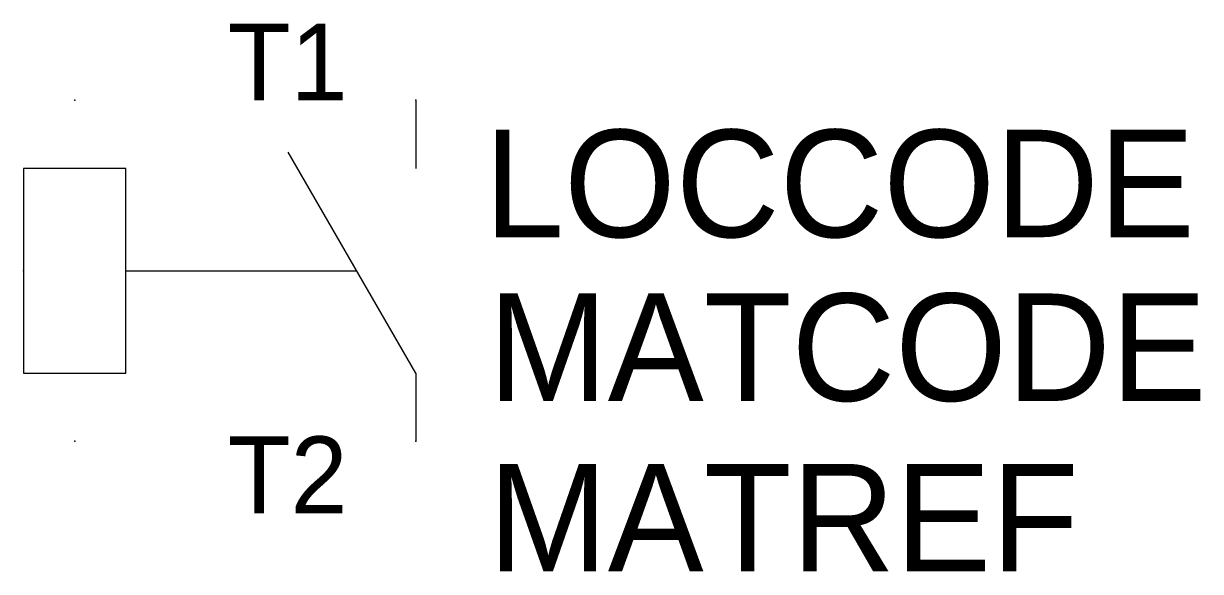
# Model space of a CAD drawing. Extents: x -11.5 to 23, y -8.8 to 7.2.
import ezdxf
from ezdxf.enums import TextEntityAlignment as Align

# ---------------------------------------------------------------- set-up
doc = ezdxf.new("R2010")
doc.units = 0
doc.linetypes.add('DASHED', pattern=[0])
doc.layers.get('0').update_dxf_attribs({"linetype": 'CONTINUOUS'})
for name, color, linetype in [('A', 7, 'CONTINUOUS'), ('C', 6, 'CONTINUOUS'), ('T2', 1, 'CONTINUOUS')]:
    doc.layers.add(name, color=color, linetype=linetype)

msp = doc.modelspace()

# ---------------------------------------------------------------- linework, layer by layer
at = {"color": 0}
for p, q in [((0, 5), (0, 3)), ((0, -3), (-3.739, 3.476)), ((0, -3), (0, -5))]:
    msp.add_line(p, q, dxfattribs=at)
at = {"color": 0, "linetype": 'DASHED'}
msp.add_line((-8.5, 0), (-1.732, 0), dxfattribs=at)
at = {"color": 0}
msp.add_lwpolyline([(-11.5, -3), (-8.5, -3), (-8.5, 3), (-11.5, 3)], close=True, dxfattribs=at)
at = {"layer": 'A', "color": 0, "linetype": 'CONTINUOUS'}
msp.add_point((-11.5, 0), dxfattribs=at)
at = {"layer": 'C', "color": 0}
for p in [(-10, 5), (-10, -5)]:
    msp.add_point(p, dxfattribs=at)
at = {"layer": 'C', "color": 0, "linetype": 'CONTINUOUS'}
for p in [(0, 5), (0, -5)]:
    msp.add_point(p, dxfattribs=at)

# ---------------------------------------------------------------- texts
at = {"color": 0, "linetype": 'CONTINUOUS'}
for tag, p in [('LOCCODE', (2, 0.985)), ('MATCODE', (2.119, -3.815)), ('MATREF', (2.119, -8.815))]:
    msp.add_attdef(tag, p, '', height=3.15, dxfattribs=at)
at = {"layer": 'T2', "color": 0, "linetype": 'CONTINUOUS'}
for tag, p in [('T1', (-2, 4.999)), ('T2', (-2, -7.107))]:
    msp.add_attdef(tag, text='', height=2.25, dxfattribs=at).set_placement(p, align=Align.RIGHT)

doc.saveas('drawing.dxf')
